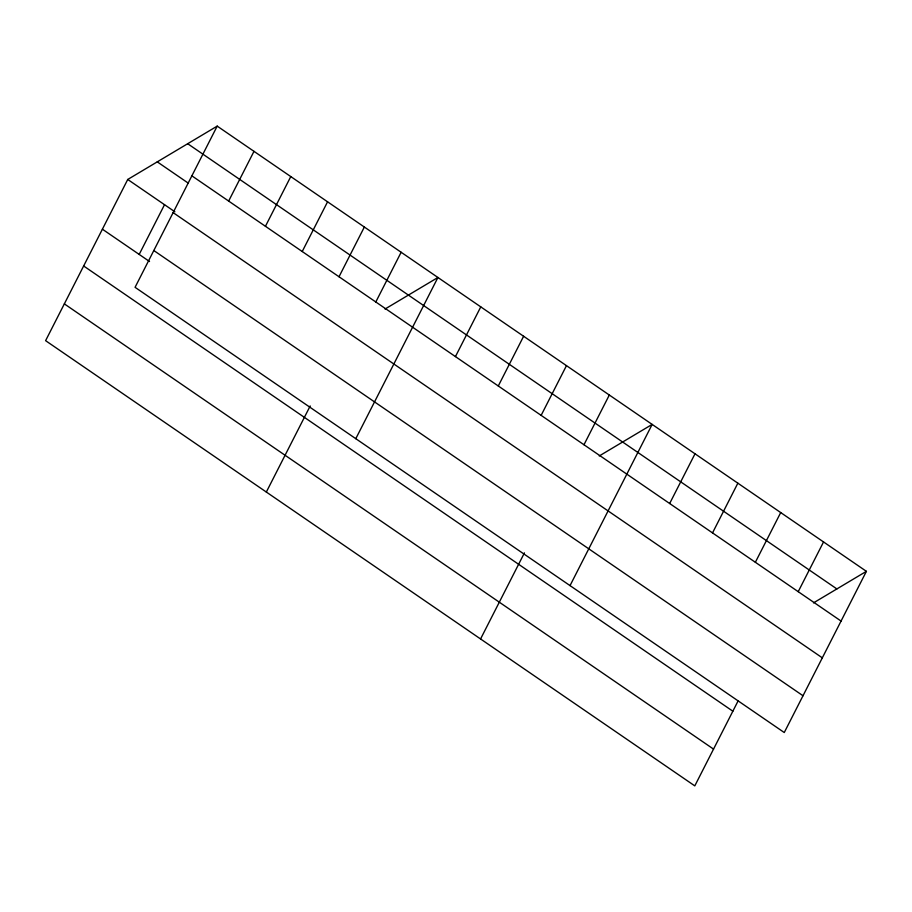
<?xml version="1.0" encoding="UTF-8"?>
<svg xmlns="http://www.w3.org/2000/svg" width="912" height="912" viewBox="0 0 912 912"><rect width="100%" height="100%" fill="white"/><g stroke="black" fill="none" stroke-linecap="round" stroke-linejoin="round"><path stroke-width="1.37" d="M217.204 126.118L135.067 287.314L784.263 732.53L866.4 571.334L217.204 126.118L127.737 179.47L45.6 340.666L694.796 785.882L738.025 701.054M139.183 254.425L164.525 204.698M228.65 201.062L253.992 151.346M265.438 226.301L290.78 176.575M302.225 251.53L327.568 201.803M339.013 276.758L364.355 227.031M266.327 492.047L310.205 405.943M375.801 301.986L401.143 252.259M355.794 438.683L437.931 277.487L385.012 309.054M455.441 356.592L480.772 306.877M498.283 385.981L523.625 336.254M541.135 415.37L566.466 365.644M480.567 638.97L524.434 552.866M583.976 444.748L609.319 395.021M570.034 585.607L652.16 424.411L599.241 455.966M669.67 503.515L695.012 453.788M712.523 532.904L737.854 483.178M755.364 562.282L780.706 512.567M798.217 591.671L823.547 541.945M813.481 602.889L866.4 571.334M187.678 143.72L836.874 588.935M191.862 175.834L841.069 621.061M157.263 161.857L188.294 183.152M127.737 179.47L174.876 211.789M173.12 212.621L822.316 657.837M153.809 250.526L803.005 695.742M102.395 229.197L149.534 261.516M83.653 265.985L732.849 711.2M64.342 303.878L713.537 749.105"/></g></svg>
